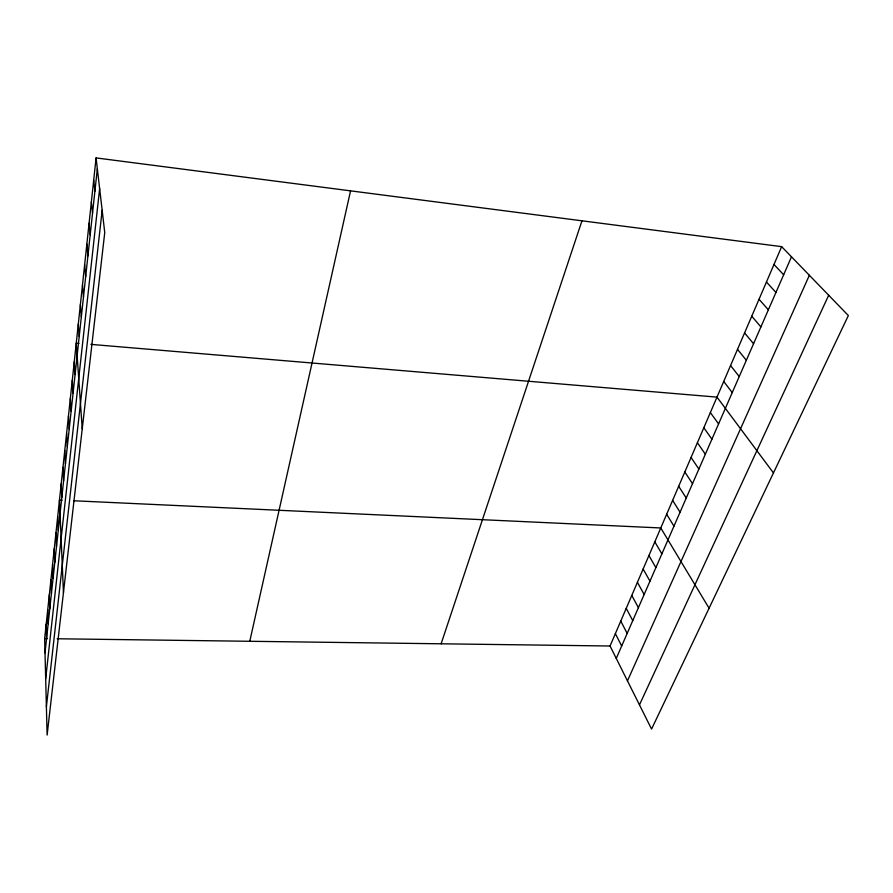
<?xml version="1.0" encoding="UTF-8"?>
<svg xmlns="http://www.w3.org/2000/svg" width="893" height="893" viewBox="0 0 893 893"><rect width="100%" height="100%" fill="white"/><g stroke="black" fill="none" stroke-linecap="round" stroke-linejoin="round"><path stroke-width="1.34" d="M96.076 157.916L104.749 232.548L47.117 735.084L44.65 638.595L96.076 157.916L781.643 246.647L848.35 315.553L651.566 729.079L610.053 646.007L781.643 246.647M45.018 652.895L97.337 168.766M45.677 678.825L99.636 188.624M46.391 706.743L102.159 210.279M249.772 641.286L350.558 190.856M441.12 643.797L581.968 220.805M616.259 658.431L791.488 256.804M627.466 680.868L809.371 275.29M639.466 704.867L828.682 295.237M44.65 638.595L47.441 638.64M57.197 638.763L610.053 646.007M62.086 500.225L59.463 500.102L63.459 592.595M73.885 500.772L660.775 527.964L709.075 608.211M78.919 343.37L76.262 343.146L82.234 428.874M90.885 344.374L716.99 397.128L773.461 472.933M773.985 264.473L783.652 274.776M766.451 282.009L775.939 292.446M759.039 299.255L768.36 309.826M751.75 316.222L760.892 326.916M744.572 332.922L753.558 343.738M737.518 349.364L746.336 360.281M730.563 365.538L739.237 376.567M723.721 381.456L732.238 392.596M710.359 412.566L718.586 423.896M703.829 427.758L711.911 439.177M697.4 442.727L705.347 454.236M691.059 457.462L698.884 469.059M684.819 471.984L692.51 483.66M678.68 486.294L686.237 498.037M672.619 500.381L680.053 512.202M666.658 514.268L673.969 526.156M654.803 541.85L661.88 553.872M648.921 555.546L655.875 567.624M643.127 569.031L649.97 581.164M637.412 582.325L644.143 594.515M631.775 595.43L638.406 607.675M626.227 608.345L632.746 620.635M620.758 621.082L627.165 633.416M615.366 633.628L621.673 646.007M93.698 180.129L94.915 191.202M91.365 201.907L92.537 213.204M89.088 223.261L90.204 234.759M86.844 244.202L87.916 255.9M84.645 264.741L85.683 276.629M82.491 284.9L83.484 296.967M80.37 304.68L81.33 316.915M78.294 324.092L79.209 336.482M74.253 361.855L75.101 374.547M72.288 380.228L73.092 393.065M70.357 398.267L71.127 411.238M68.471 415.993L69.207 429.086M66.607 433.406L67.31 446.612M64.776 450.519L65.446 463.835M62.968 467.329L63.615 480.758M61.204 483.861L61.818 497.39M57.71 516.556L58.268 530.275M55.98 532.73L56.505 546.538M54.272 548.626L54.786 562.523M52.609 564.253L53.089 578.229M50.957 579.624L51.414 593.666M49.338 594.738L49.774 608.847M47.753 609.595L48.166 623.772M46.19 624.218L46.581 638.45"/></g></svg>
